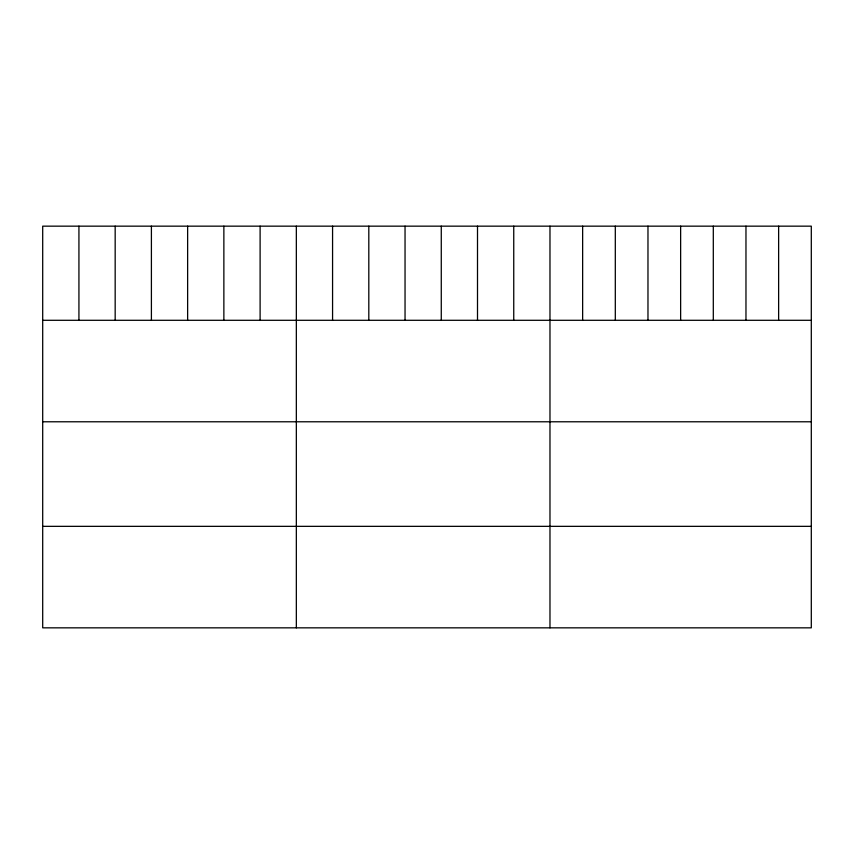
<?xml version="1.0" encoding="UTF-8"?>
<svg xmlns="http://www.w3.org/2000/svg" width="854" height="854" viewBox="0 0 854 854"><rect width="100%" height="100%" fill="white"/><g stroke="black" fill="none" stroke-linecap="round" stroke-linejoin="round"><path stroke-width="1.28" d="M811.3 320.293L811.3 627.839L42.7 627.839L42.7 226.161L811.3 226.161L811.3 320.293L42.7 320.293M42.7 421.78L811.3 421.78M42.7 526.342L811.3 526.342M778.634 226.161L778.634 320.293M745.969 226.161L745.969 320.293M713.303 226.161L713.303 320.293M680.638 226.161L680.638 320.293M647.972 226.161L647.972 320.293M615.307 226.161L615.307 320.293M582.641 226.161L582.641 320.293M549.976 226.161L549.976 627.839M513.745 226.161L513.745 320.293M477.503 226.161L477.503 320.293M441.272 226.161L441.272 320.293M405.042 226.161L405.042 320.293M368.811 226.161L368.811 320.293M332.569 226.161L332.569 320.293M296.338 226.161L296.338 627.839M260.107 226.161L260.107 320.293M223.865 226.161L223.865 320.293M187.634 226.161L187.634 320.293M151.404 226.161L151.404 320.293M115.173 226.161L115.173 320.293M78.931 226.161L78.931 320.293"/></g></svg>
